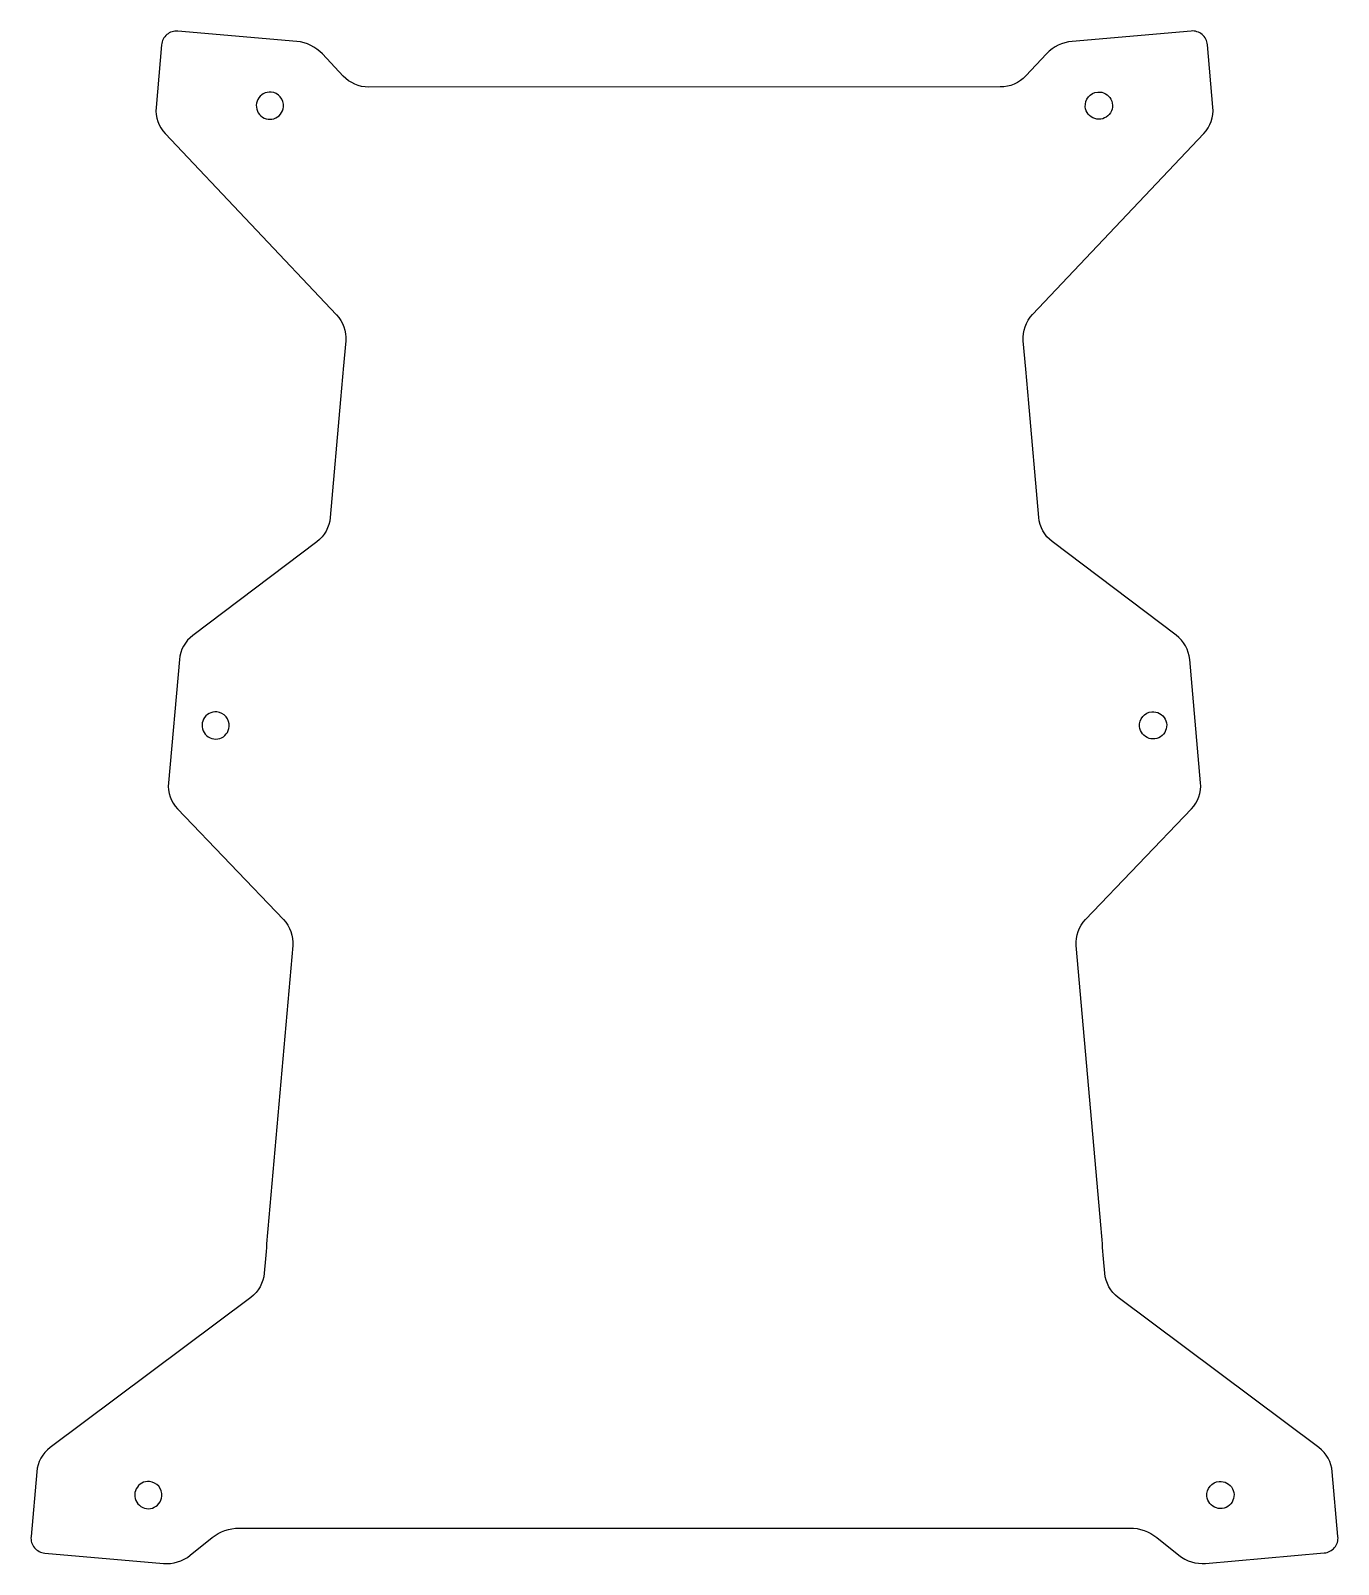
# Model space of a CAD drawing. Extents: x 57 to 148, y 76 to 183.
import ezdxf

# ---------------------------------------------------------------- set-up
doc = ezdxf.new("R2010")
doc.units = 0
doc.layers.add('Layer_1', color=7, linetype='CONTINUOUS')

msp = doc.modelspace()

# ---------------------------------------------------------------- linework, layer by layer
at = {"layer": 'Layer_1', "color": 1}
for p, q in [((75.317356, 182.096102), (67.008673, 182.819817)), ((137.728939, 182.828266), (129.420254, 182.104362)), ((65.862732, 181.857289), (65.483764, 177.494709)), ((78.548578, 179.68598), (77.096161, 181.23275)), ((127.641462, 181.241004), (126.189035, 179.694231)), ((139.253536, 177.50313), (138.874868, 181.865748)), ((124.40625, 178.922525), (80.331367, 178.914656)), ((73.511527, 178.561584), (73.511527, 178.561584)), ((131.208886, 178.56848), (131.208886, 178.56848)), ((66.119669, 175.671704), (78.085488, 163.029216)), ((126.651813, 163.037642), (138.617632, 175.68013)), ((78.719977, 161.206338), (78.544832, 159.221139)), ((126.192013, 159.229526), (126.017323, 161.214766)), ((78.359568, 157.112599), (77.63889, 148.876717)), ((127.097946, 148.8851), (126.377279, 157.12099)), ((76.701957, 147.18478), (68.047023, 140.651291)), ((136.689818, 140.659686), (128.034884, 147.193161)), ((67.109028, 138.959441), (66.347651, 130.358283)), ((138.38935, 130.366682), (137.627812, 138.96784)), ((69.727453, 135.309421), (69.727453, 135.309421)), ((134.99296, 135.316316), (134.99296, 135.316316)), ((66.986267, 128.539641), (74.384373, 120.813077)), ((130.352627, 120.821483), (137.750735, 128.548043)), ((75.02404, 118.994347), (73.295424, 99.241412)), ((131.441585, 99.249816), (129.712955, 119.002752)), ((73.114904, 97.132463), (73.03112, 96.131211)), ((131.705663, 96.139596), (131.622079, 97.140862)), ((72.095637, 94.442312), (58.09478, 83.960962)), ((146.642008, 83.969343), (132.641141, 94.450692)), ((57.154837, 82.272445), (56.757215, 77.750985)), ((65.028174, 81.596415), (65.028174, 81.596415)), ((139.69224, 81.603301), (139.69224, 81.603301)), ((147.979533, 77.759365), (147.581949, 82.280829)), ((71.291143, 78.341748), (133.446477, 78.349722)), ((67.874151, 76.446967), (69.407703, 77.678823)), ((135.329027, 77.687387), (136.862578, 76.455517)), ((135.329917, 77.687083), (135.329027, 77.687387)), ((57.718764, 76.604075), (65.99478, 75.87683)), ((138.741949, 75.885386), (147.017984, 76.612456))]:
    msp.add_line(p, q, dxfattribs=at)
for points in [[(66.236322, 182.575926), (66.021409, 182.39541), (65.887021, 182.136902), (65.862732, 181.857289)], [(67.008673, 182.819817), (66.729065, 182.844174), (66.451236, 182.756441), (66.236322, 182.575926)], [(77.096161, 181.23275), (76.629637, 181.729579), (75.996315, 182.036965), (75.317356, 182.096102)], [(129.420254, 182.104362), (128.741298, 182.04522), (128.107981, 181.737832), (127.641462, 181.241004)], [(138.501279, 182.584374), (138.286368, 182.764888), (138.008543, 182.85262), (137.728939, 182.828266)], [(138.874868, 181.865748), (138.850577, 182.145358), (138.71619, 182.403861), (138.501279, 182.584374)], [(80.331367, 178.914656), (79.656086, 178.914535), (79.010824, 179.193707), (78.548578, 179.68598)], [(126.189035, 179.694231), (125.726771, 179.201938), (125.081557, 178.922647), (124.40625, 178.922525)], [(72.586069, 178.053861), (72.408647, 177.713036), (72.454003, 177.298895), (72.700987, 177.004551)], [(73.511527, 178.561584), (73.12875, 178.595073), (72.763491, 178.394685), (72.586069, 178.053861)], [(74.156472, 178.225848), (73.994518, 178.418857), (73.762524, 178.539625), (73.511527, 178.561584)], [(74.375114, 177.532401), (74.397074, 177.783398), (74.318426, 178.032838), (74.156472, 178.225848)], [(130.345299, 177.539297), (130.299571, 178.061971), (130.686212, 178.522752), (131.208886, 178.56848)], [(131.208886, 178.56848), (131.591663, 178.601968), (131.956923, 178.40158), (132.134345, 178.060756)], [(132.134345, 178.060756), (132.311766, 177.719932), (132.266411, 177.305791), (132.019427, 177.011447)], [(65.483764, 177.494709), (65.425507, 176.824092), (65.65695, 176.160592), (66.119669, 175.671704)], [(72.700987, 177.004551), (72.947971, 176.710207), (73.347945, 176.593625), (73.7144, 176.709168)], [(73.7144, 176.709168), (74.080855, 176.824711), (74.341626, 177.149624), (74.375114, 177.532401)], [(131.006014, 176.716064), (130.639558, 176.831607), (130.378788, 177.15652), (130.345299, 177.539297)], [(132.019427, 177.011447), (131.772442, 176.717102), (131.372469, 176.600521), (131.006014, 176.716064)], [(138.617632, 175.68013), (139.080348, 176.169017), (139.311792, 176.832515), (139.253536, 177.50313)], [(78.085488, 163.029216), (78.548134, 162.540406), (78.779126, 161.876769), (78.719977, 161.206338)], [(126.017323, 161.214766), (125.958176, 161.885196), (126.189168, 162.548832), (126.651813, 163.037642)], [(78.544832, 159.221139), (78.482826, 158.518314), (78.421071, 157.815468), (78.359568, 157.112599)], [(126.377279, 157.12099), (126.315775, 157.823857), (126.254019, 158.526703), (126.192013, 159.229526)], [(77.63889, 148.876717), (77.580159, 148.205539), (77.239687, 147.590707), (76.701957, 147.18478)], [(128.034884, 147.193161), (127.497152, 147.599087), (127.156678, 148.21392), (127.097946, 148.8851)], [(68.047023, 140.651291), (67.509229, 140.245315), (67.168441, 139.630641), (67.109028, 138.959441)], [(137.627812, 138.96784), (137.568398, 139.639038), (137.227611, 140.253711), (136.689818, 140.659686)], [(69.727453, 135.309421), (69.344676, 135.342909), (68.979417, 135.142521), (68.801995, 134.801697)], [(70.372398, 134.973684), (70.210444, 135.166693), (69.97845, 135.287461), (69.727453, 135.309421)], [(70.59104, 134.280238), (70.613, 134.531235), (70.534352, 134.780675), (70.372398, 134.973684)], [(134.129373, 134.287133), (134.083645, 134.809807), (134.470286, 135.270588), (134.99296, 135.316316)], [(134.99296, 135.316316), (135.375737, 135.349804), (135.740997, 135.149416), (135.918418, 134.808592)], [(68.801995, 134.801697), (68.624573, 134.460872), (68.669929, 134.046732), (68.916913, 133.752387)], [(69.930326, 133.457004), (70.296781, 133.572547), (70.557552, 133.897461), (70.59104, 134.280238)], [(134.790088, 133.4639), (134.423632, 133.579443), (134.162862, 133.904356), (134.129373, 134.287133)], [(135.918418, 134.808592), (136.09584, 134.467768), (136.050485, 134.053627), (135.8035, 133.759283)], [(68.916913, 133.752387), (69.163897, 133.458043), (69.563871, 133.341462), (69.930326, 133.457004)], [(135.8035, 133.759283), (135.556516, 133.464938), (135.156543, 133.348357), (134.790088, 133.4639)], [(66.347651, 130.358283), (66.288349, 129.688347), (66.521135, 129.025422), (66.986267, 128.539641)], [(137.750735, 128.548043), (138.215866, 129.033823), (138.448652, 129.696747), (138.38935, 130.366682)], [(74.384373, 120.813077), (74.849558, 120.327239), (75.082679, 119.664419), (75.02404, 118.994347)], [(129.712955, 119.002752), (129.654317, 119.672825), (129.887439, 120.335646), (130.352627, 120.821483)], [(73.295424, 99.241412), (73.233914, 98.538544), (73.173741, 97.83556), (73.114904, 97.132463)], [(131.622079, 97.140862), (131.563252, 97.84396), (131.503087, 98.546946), (131.441585, 99.249816)], [(73.03112, 96.131211), (72.974986, 95.460423), (72.6345, 94.845716), (72.095637, 94.442312)], [(132.641141, 94.450692), (132.102279, 94.854097), (131.761793, 95.468807), (131.705663, 96.139596)], [(58.09478, 83.960962), (57.55565, 83.557358), (57.213836, 82.943322), (57.154837, 82.272445)], [(147.581949, 82.280829), (147.522949, 82.951705), (147.181136, 83.565739), (146.642008, 83.969343)], [(65.028174, 81.596415), (64.645397, 81.629904), (64.280138, 81.429516), (64.102716, 81.088692)], [(65.673119, 81.260679), (65.511165, 81.453688), (65.279171, 81.574456), (65.028174, 81.596415)], [(138.828653, 80.574118), (138.782925, 81.096792), (139.169566, 81.557573), (139.69224, 81.603301)], [(139.69224, 81.603301), (140.075017, 81.636789), (140.440276, 81.436401), (140.617698, 81.095577)], [(64.102716, 81.088692), (63.925294, 80.747867), (63.97065, 80.333727), (64.217634, 80.039382)], [(65.231047, 79.743999), (65.597502, 79.859542), (65.858273, 80.184456), (65.891761, 80.567233)], [(65.891761, 80.567233), (65.913721, 80.818229), (65.835073, 81.06767), (65.673119, 81.260679)], [(139.489367, 79.750885), (139.122912, 79.866428), (138.862142, 80.191341), (138.828653, 80.574118)], [(140.617698, 81.095577), (140.79512, 80.754753), (140.749764, 80.340612), (140.50278, 80.046268)], [(64.217634, 80.039382), (64.464618, 79.745038), (64.864592, 79.628456), (65.231047, 79.743999)], [(140.50278, 80.046268), (140.255796, 79.751923), (139.855823, 79.635342), (139.489367, 79.750885)], [(69.407703, 77.678823), (69.941727, 78.107793), (70.606163, 78.341658), (71.291143, 78.341748)], [(133.446477, 78.349722), (134.131439, 78.349813), (134.795904, 78.116039), (135.329917, 77.687083)], [(56.757215, 77.750985), (56.732625, 77.471384), (56.820119, 77.193467), (57.000446, 76.978378)], [(147.736301, 76.986759), (147.916629, 77.201848), (148.004122, 77.479764), (147.979533, 77.759365)], [(57.000446, 76.978378), (57.180773, 76.763288), (57.439161, 76.628647), (57.718764, 76.604075)], [(65.99478, 75.87683), (66.671323, 75.817379), (67.34467, 76.02165), (67.874151, 76.446967)], [(136.862578, 76.455517), (137.392059, 76.030201), (138.065407, 75.825932), (138.741949, 75.885386)], [(147.017984, 76.612456), (147.297586, 76.637028), (147.555974, 76.771669), (147.736301, 76.986759)]]:
    msp.add_open_spline(points, degree=3, dxfattribs=at)

doc.saveas('drawing.dxf')
